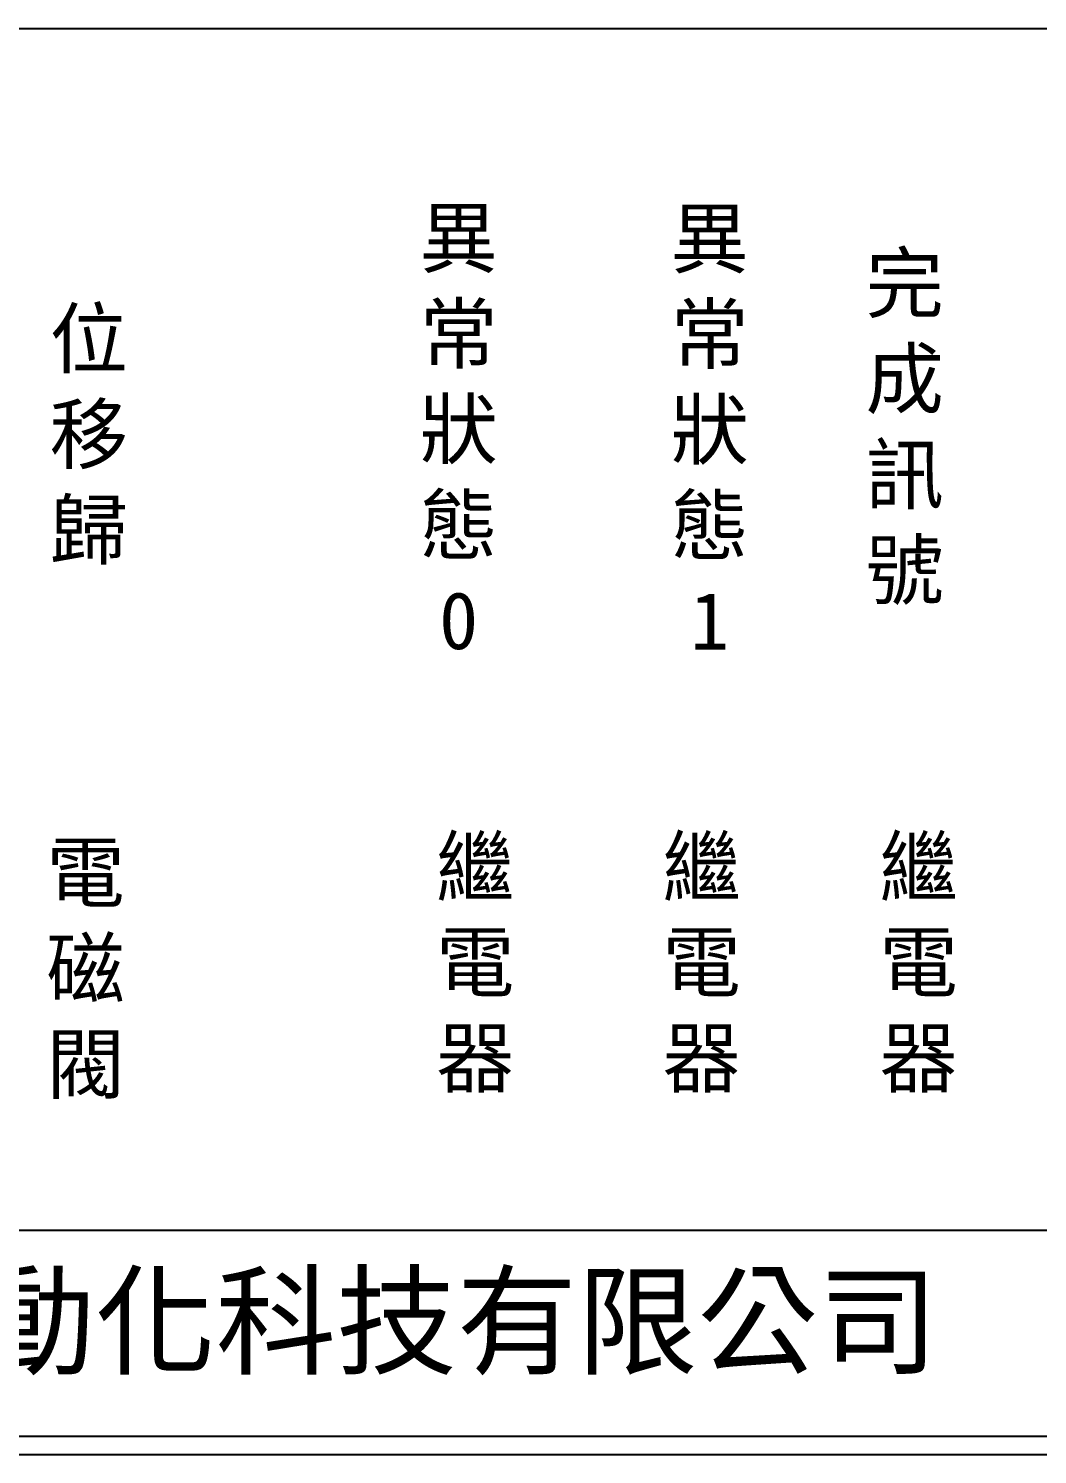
# Model space of a CAD drawing. Extents: x 889 to 1176, y 251 to 455.
# Drawn here: x 955.9 to 1024.4, y 251.2 to 348.2 of the extents above; entities that cross this region are included whole.
import ezdxf

# ---------------------------------------------------------------- set-up
doc = ezdxf.new("R2010")
doc.units = 0
doc.layers.add('圖框層', color=7, linetype='CONTINUOUS')
doc.layers.add('標尺寸層', color=3, linetype='CONTINUOUS')
doc.styles.add('CNS', font='romanc.shx', dxfattribs={"bigfont": 'chineset.shx'})
doc.styles.add('STSL', font='KAIU.TTF')

msp = doc.modelspace()

# ---------------------------------------------------------------- linework, layer by layer
at = {"layer": '圖框層', "color": 7}
for p, q in [((890.321, 266.445), (1174.821, 266.445)), ((890.321, 252.445), (1174.821, 252.445)), ((889.071, 251.195), (1176.071, 251.195))]:
    msp.add_line(p, q, dxfattribs=at)
at = {"layer": '標尺寸層', "color": 7}
msp.add_line((893.818, 348.153), (1171.69, 348.153), dxfattribs=at)

# ---------------------------------------------------------------- texts
at = {"layer": '圖框層', "color": 4, "style": 'STSL'}
msp.add_text('泓陞自動化科技有限公司', height=6, dxfattribs=at).set_placement((927.675, 257.271))
at = {"layer": '標尺寸層', "color": 7, "char_height": 3.9, "attachment_point": 5, "style": 'CNS'}
for s, insert, width in [('{\\fDFKai-SB|b0|i0|c136|p65;異常狀態0}', (985.102, 320.874), 2.84806), ('{\\fDFKai-SB|b0|i0|c136|p65;異常狀態1}', (1002.157, 320.874), 2.84806), ('{\\fDFKai-SB|b0|i0|c136|p65;完成訊號}', (1015.411, 320.874), 2.84806), ('{\\fDFKai-SB|b0|i0|c136|p65;位移\\P歸}', (959.97, 320.36), 2.84806), ('{\\fDFKai-SB|b0|i0|c136|p65;電磁閥}', (959.751, 284.036), 8.6627), ('{\\fDFKai-SB|b0|i0|c136|p65;繼電器}', (986.23, 284.451), 8.6627), ('{\\fDFKai-SB|b0|i0|c136|p65;繼電器}', (1001.613, 284.451), 8.6627), ('{\\fDFKai-SB|b0|i0|c136|p65;繼電器}', (1016.357, 284.451), 8.6627)]:
    msp.add_mtext(s, dxfattribs=dict(at, insert=insert, width=width))

doc.saveas('drawing.dxf')
